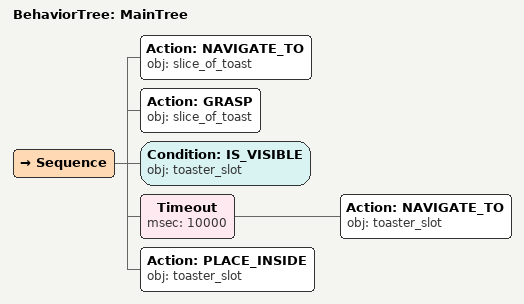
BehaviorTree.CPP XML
<root main_tree_to_execute="MainTree">
  <BehaviorTree ID="MainTree">
    <Sequence>
      <!-- Navigate to slice_of_toast -->
      <Action ID="NAVIGATE_TO" obj="slice_of_toast" />
      <!-- Grasp slice_of_toast -->
      <Action ID="GRASP" obj="slice_of_toast" />
      <!-- Check toaster_slot is visible before NAVIGATE_TO -->
      <Condition ID="IS_VISIBLE" obj="toaster_slot" />
      <!-- Timeout: NAVIGATE_TO toaster_slot within 10s -->
      <Timeout msec="10000">
        <!-- Navigate to toaster_slot -->
        <Action ID="NAVIGATE_TO" obj="toaster_slot" />
      </Timeout>
      <!-- Place inside toaster_slot -->
      <Action ID="PLACE_INSIDE" obj="toaster_slot" />
    </Sequence>
  </BehaviorTree>
</root>
